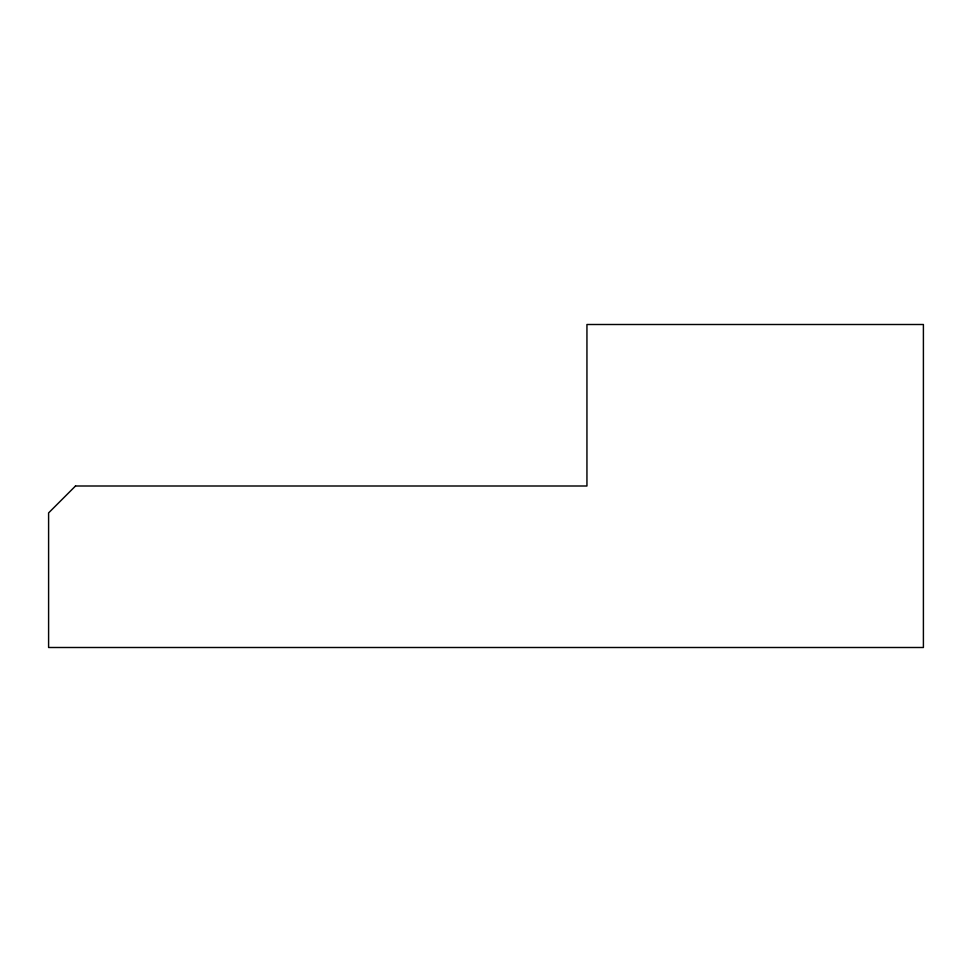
<?xml version="1.0" encoding="UTF-8"?>
<svg xmlns="http://www.w3.org/2000/svg" width="972" height="972" viewBox="0 0 972 972"><rect width="100%" height="100%" fill="white"/><g stroke="black" fill="none" stroke-linecap="round" stroke-linejoin="round"><path stroke-width="1.46" d="M75.512 486L48.6 512.912L48.6 647.498L923.4 647.498L923.4 324.502L586.942 324.502L586.942 486L75.512 486"/></g></svg>
